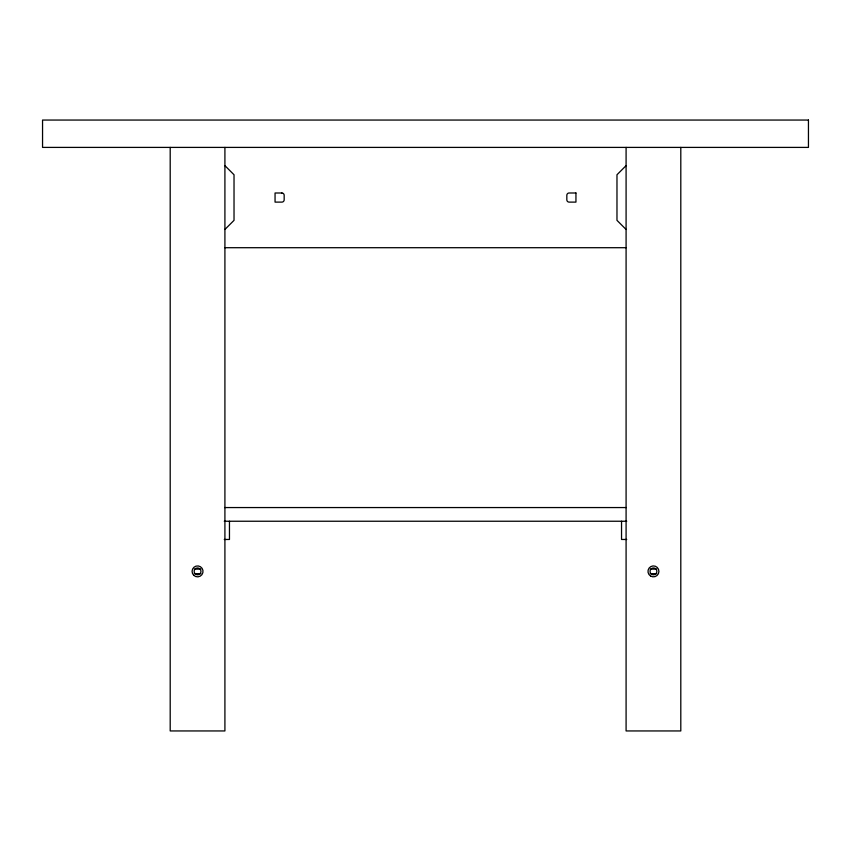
<?xml version="1.0" encoding="UTF-8"?>
<svg xmlns="http://www.w3.org/2000/svg" width="851" height="851" viewBox="0 0 851 851"><rect width="100%" height="100%" fill="white"/><g stroke="black" fill="none" stroke-linecap="round" stroke-linejoin="round"><path stroke-width="1.28" d="M224.909 229.462L234.025 220.345L234.025 174.763L224.909 165.637M626.091 165.637L616.975 174.763L616.975 220.345L626.091 229.462M224.909 247.705L626.091 247.705M224.717 507.558L626.283 507.558M224.26 521.237L626.74 521.237M224.26 539.47L229.462 539.47L229.462 521.237M626.74 539.47L621.538 539.47L621.538 521.237M194.294 569.106L200.815 569.106M650.185 569.106L656.706 569.106M194.294 573.67L200.815 573.67M650.185 573.67L656.706 573.67M680.8 147.404L680.8 730.945L626.091 730.945L626.091 147.404M224.909 147.404L224.909 730.945L170.2 730.945L170.2 147.404M808.45 120.055L42.55 120.055L42.55 147.404L808.45 147.404L808.45 120.055M281.894 192.996L275.054 192.996L275.054 202.112L281.894 202.112A2.276 2.276 0 0 0 284.17 199.836L284.17 195.273A2.276 2.276 0 0 0 281.894 192.996M575.946 192.996L569.106 192.996A2.276 2.276 0 0 0 566.83 195.273L566.83 199.836A2.276 2.276 0 0 0 569.106 202.112L575.946 202.112L575.946 192.996M195.847 574.351A3.415 3.415 0 0 0 200.974 571.383A3.415 3.415 0 0 0 195.847 568.425A3.415 3.415 0 0 0 195.847 574.351M651.738 574.351A3.415 3.415 0 0 0 656.866 571.383A3.415 3.415 0 0 0 651.738 568.425A3.415 3.415 0 0 0 651.738 574.351M650.6 576.053A5.468 5.468 0 0 0 658.919 571.521A5.468 5.468 0 0 0 650.824 566.585A5.468 5.468 0 0 0 650.6 576.053M193.783 575.35A5.468 5.468 0 0 0 202.868 572.67A5.468 5.468 0 0 0 196.007 566.138A5.468 5.468 0 0 0 193.783 575.35"/></g></svg>
